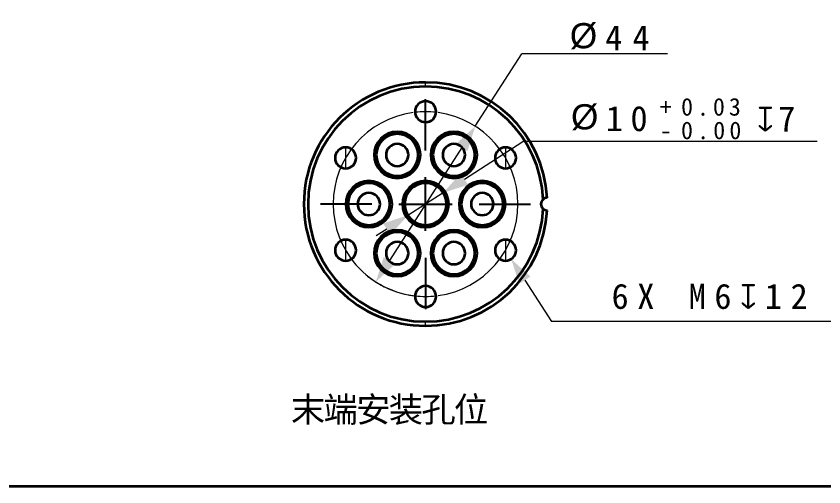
# Model space of a CAD drawing. Header units: millimetres. Extents: x 116 to 5831, y 100 to 4110.
# Drawn here: x 2791 to 4074, y 100 to 847 of the extents above; entities that cross this region are included whole.
import ezdxf

# ---------------------------------------------------------------- set-up
doc = ezdxf.new("R2010")
doc.units = ezdxf.units.MM
doc.header["$MEASUREMENT"] = 0
doc.layers.get('0').update_dxf_attribs({"lineweight": 18})
doc.layers.add('图层0000', color=7, linetype='Continuous', lineweight=25)
doc.layers.add('图层1', color=7, linetype='Continuous', lineweight=35)
doc.dimstyles.new('线性样式 (GB)', dxfattribs={"dimtxt": 2, "dimasz": 2, "dimexe": 1, "dimexo": 0.5, "dimgap": 0.5, "dimtad": 1, "dimdsep": 46, "dimcen": -2.127267, "dimclrd": 7, "dimclre": 7, "dimclrt": 7, "dimadec": 0, "dimazin": 0, "dimtfac": 0.7, "dimtmove": 0, "dimatfit": 1, "dimfxl": 1, "dimfrac": 2, "dimtolj": 1, "dimtzin": 0, "dimlwd": 18, "dimlwe": 18, "dimarcsym": 0})

# ---------------------------------------------------------------- blocks, each defined once
blk = doc.blocks.new('DimBlk394')
at = {"layer": '图层0000', "color": 5, "linetype": 'Continuous', "lineweight": 18}
blk.add_line((172.079, 33.951), (172.079, 35.617), dxfattribs=at)
blk.add_arc((172.079, 27.451), 7.333, 83.48912, 96.51088, dxfattribs=at)
blk = doc.blocks.new('DimBlk395')
at = {"layer": '图层0000', "color": 5, "linetype": 'Continuous', "lineweight": 18}
blk.add_line((172.079, 20.951), (172.079, 19.284), dxfattribs=at)
blk.add_arc((172.079, 27.451), 7.333, 263.48912, 276.51088, dxfattribs=at)
blk = doc.blocks.new('DimBlk396')
at = {"layer": '图层0000', "color": 5, "linetype": 'Continuous', "lineweight": 18}
blk.add_arc((172.079, 27.451), 7.333, 97.81306, 262.18694, dxfattribs=at)
blk = doc.blocks.new('DimBlk397')
at = {"layer": '图层0000', "color": 5, "linetype": 'Continuous', "lineweight": 18}
blk.add_arc((172.079, 27.451), 7.333, 277.81306, 82.18694, dxfattribs=at)
blk = doc.blocks.new('DimBlk398')
at = {"layer": '图层0000', "color": 7, "linetype": 'Continuous', "lineweight": 18}
for p, q in [((3520.6, 672.6), (3594.3, 787.8)), ((3825.6, 787.8), (3594.3, 787.8)), ((3499, 638.9), (3384.1, 459.2))]:
    blk.add_line(p, q, dxfattribs=at)
at = {"layer": '图层0000', "color": 7, "linetype": 'Continuous', "lineweight": -3}
for p, q in [((3441.6, 634.1), (3441.6, 715.7)), ((3441.6, 506.5), (3441.6, 591.6)), ((3356.5, 549), (3274.9, 549)), ((3399, 549), (3484.1, 549)), ((3526.7, 549), (3608.2, 549)), ((3441.6, 463.9), (3441.6, 382.3))]:
    blk.add_line(p, q, dxfattribs=at)
at = {"layer": '图层0000', "color": 7, "linetype": 'Continuous', "lineweight": 18}
blk.add_arc((3441.6, 549), 146.7, 229.5801, 273.9058, dxfattribs=at)
at = {"layer": '图层0000', "color": 7, "linetype": 'Continuous', "lineweight": -3}
for points in [[(3508.1, 633.1), (3520.6, 672.6), (3490, 644.6)], [(3375.1, 464.9), (3362.6, 425.5), (3393.1, 453.4)]]:
    blk.add_solid(points, dxfattribs=at)
at = {"layer": '图层0000', "color": 7, "linetype": 'Continuous', "lineweight": 18, "char_height": 40, "attachment_point": 8, "line_spacing_factor": 1.2}
for s, insert in [('\\T1.125000;\\W1;\\FSimSun|b0|i0;{\\FArial Unicode MS;%%c}', (3695.2, 794.9)), ('\\T1.593750;\\W1;\\FSimSun|b0|i0;44', (3770.2, 793.1))]:
    blk.add_mtext(s, dxfattribs=dict(at, insert=insert))
blk = doc.blocks.new('DimBlk399')
at = {"layer": '图层0000', "color": 7, "linetype": 'Continuous', "lineweight": -3}
for p, q in [((3441.6, 634.1), (3441.6, 654.1)), ((3441.6, 506.5), (3441.6, 591.6)), ((3356.5, 549), (3336.5, 549)), ((3399, 549), (3484.1, 549)), ((3526.7, 549), (3546.7, 549)), ((3441.6, 463.9), (3441.6, 443.9))]:
    blk.add_line(p, q, dxfattribs=at)
at = {"layer": '图层0000', "color": 7, "linetype": 'Continuous', "lineweight": 18}
for p, q in [((3503.3, 588.6), (3596.1, 648.3)), ((4063.6, 648.3), (3596.1, 648.3)), ((3469.6, 567), (3413.5, 531)), ((3379.9, 509.4), (3363, 498.6))]:
    blk.add_line(p, q, dxfattribs=at)
blk.add_arc((3441.6, 549), 33.3, 177.7924, 252.7461, dxfattribs=at)
at = {"layer": '图层0000', "color": 7, "linetype": 'Continuous', "lineweight": -3}
for points in [[(3497.5, 597.7), (3469.6, 567), (3509.1, 579.6)], [(3385.7, 500.4), (3413.5, 531), (3374.1, 518.4)]]:
    blk.add_solid(points, dxfattribs=at)
at = {"layer": '图层0000', "color": 7, "linetype": 'Continuous', "lineweight": 18, "attachment_point": 8, "line_spacing_factor": 1.2}
for s, insert, char_height in [('\\T1.125000;\\W1;\\FSimSun|b0|i0;{\\FArial Unicode MS;%%c}', (3697, 666.1), 40), ('\\T1.375000;\\W1;\\FSimSun|b0|i0;+', (3826.6, 689.2), 28), ('\\T1.328125;\\W1;\\FSimSun|b0|i0;0.03', (3897.9, 689), 28), ('\\T1.437500;\\W1;\\FSimSun|b0|i0;10', (3767, 664.2), 40), ('\\T1.281250;\\W1;\\FSimSun|b0|i0;{\\Fgdt;x}7', (4002.3, 664.2), 40), ('\\T1.343750;\\W1;\\FSimSun|b0|i0;0.00', (3898.4, 651.6), 28), ('\\T1.375000;\\W1;\\FSimSun|b0|i0;-', (3826.6, 651.8), 28)]:
    blk.add_mtext(s, dxfattribs=dict(at, insert=insert, char_height=char_height))
blk = doc.blocks.new('DimBlk400')
at = {"layer": '图层0000', "color": 7, "linetype": 'Continuous', "lineweight": 18}
for p in [(3599.3, 428.1), (4096.1, 362.5)]:
    blk.add_line(p, (3641.7, 362.5), dxfattribs=at)
at = {"layer": '图层0000', "color": 7, "linetype": 'Continuous', "lineweight": -3}
blk.add_solid([(3608.3, 433.9), (3577.6, 461.7), (3590.3, 422.3)], dxfattribs=at)
at = {"layer": '图层0000', "color": 5, "linetype": 'Continuous', "lineweight": 18, "insert": (3899.5, 381.9), "char_height": 40, "attachment_point": 8, "line_spacing_factor": 1.2}
blk.add_mtext('\\T1.500000;\\W1;\\FSimSun|b0|i0;6X M6{\\Fgdt;x}12', dxfattribs=at)
blk = doc.blocks.new('ViewBlk19')
at = {"layer": '图层0000', "color": 251, "linetype": 'Continuous', "lineweight": 18}
for p, q in [((3441.6, 735.7), (3441.6, 742.3)), ((3441.6, 712.3), (3441.6, 695.7)), ((3441.6, 695.7), (3441.6, 679)), ((3396.6, 663.6), (3396.6, 660.3)), ((3486.6, 663.6), (3486.6, 660.3)), ((3314.6, 639), (3314.6, 622.3)), ((3568.6, 639), (3568.6, 622.3)), ((3314.6, 622.3), (3314.6, 605.7)), ((3568.6, 622.3), (3568.6, 605.7)), ((3396.6, 593.6), (3396.6, 590.3)), ((3486.6, 593.6), (3486.6, 590.3)), ((3351.6, 585.7), (3351.6, 582.3)), ((3441.6, 585.7), (3441.6, 582.3)), ((3531.6, 585.7), (3531.6, 582.3)), ((3351.6, 515.7), (3351.6, 512.3)), ((3441.6, 515.7), (3441.6, 512.3)), ((3531.6, 515.7), (3531.6, 512.3)), ((3396.6, 507.7), (3396.6, 504.4)), ((3486.6, 507.7), (3486.6, 504.4)), ((3314.6, 492.3), (3314.6, 475.7)), ((3568.6, 492.3), (3568.6, 475.7)), ((3314.6, 475.7), (3314.6, 459)), ((3568.6, 475.7), (3568.6, 459)), ((3396.6, 437.7), (3396.6, 434.4)), ((3486.6, 437.7), (3486.6, 434.4)), ((3441.6, 419), (3441.6, 402.3)), ((3441.6, 402.3), (3441.6, 385.7)), ((3441.6, 355.7), (3441.6, 362.3))]:
    blk.add_line(p, q, dxfattribs=at)
at = {"layer": '图层1', "color": 7, "linetype": 'Continuous', "lineweight": 35}
for centre, radius, start, end in [((3441.6, 549), 193.3, 90, 270), ((3441.6, 549), 186.7, 90, 270), ((3441.6, 549), 193.3, 2.9639, 90), ((3441.6, 549), 186.7, 2.2482, 90), ((3441.6, 695.7), 16.7, 90, 270), ((3441.6, 695.7), 16.7, 270, 90), ((3396.6, 627), 36.7, 90, 270), ((3396.6, 627), 33.3, 90, 270), ((3396.6, 627), 36.7, 270, 90), ((3396.6, 627), 33.3, 270, 90), ((3486.6, 627), 36.7, 90, 270), ((3486.6, 627), 33.3, 90, 270), ((3486.6, 627), 36.7, 270, 90), ((3486.6, 627), 33.3, 270, 90), ((3396.6, 627), 17.7, 90, 270), ((3396.6, 627), 17.7, 270, 90), ((3486.6, 627), 17.7, 90, 270), ((3486.6, 627), 17.7, 270, 90), ((3314.6, 622.3), 16.7, 90, 270), ((3314.6, 622.3), 16.7, 270, 90), ((3568.6, 622.3), 16.7, 90, 270), ((3568.6, 622.3), 16.7, 270, 90), ((3351.6, 549), 36.7, 90, 270), ((3351.6, 549), 33.3, 90, 270), ((3351.6, 549), 36.7, 270, 90), ((3351.6, 549), 33.3, 270, 90), ((3441.6, 549), 36.7, 90, 270), ((3441.6, 549), 33.3, 90, 270), ((3441.6, 549), 36.7, 270, 90), ((3441.6, 549), 33.3, 270, 90), ((3531.6, 549), 36.7, 90, 270), ((3531.6, 549), 33.3, 90, 270), ((3531.6, 549), 36.7, 270, 90), ((3531.6, 549), 33.3, 270, 90), ((3351.6, 549), 17.7, 90, 270), ((3351.6, 549), 17.7, 270, 90), ((3531.6, 549), 17.7, 90, 270), ((3531.6, 549), 17.7, 270, 90), ((3634.9, 549), 10, 132.9245, 227.0755), ((3634.9, 549), 10, 91.482, 132.9245), ((3441.6, 549), 186.7, 270, 357.7518), ((3441.6, 549), 193.3, 270, 357.0361), ((3634.9, 549), 10, 227.0755, 268.518), ((3396.6, 471.1), 36.7, 90, 270), ((3396.6, 471.1), 33.3, 90, 270), ((3396.6, 471.1), 36.7, 270, 90), ((3396.6, 471.1), 33.3, 270, 90), ((3486.6, 471.1), 36.7, 90, 270), ((3486.6, 471.1), 33.3, 90, 270), ((3486.6, 471.1), 36.7, 270, 90), ((3486.6, 471.1), 33.3, 270, 90), ((3314.6, 475.7), 16.7, 90, 270), ((3314.6, 475.7), 16.7, 270, 90), ((3396.6, 471.1), 17.7, 90, 270), ((3396.6, 471.1), 17.7, 270, 90), ((3486.6, 471.1), 17.7, 90, 270), ((3486.6, 471.1), 17.7, 270, 90), ((3568.6, 475.7), 16.7, 90, 270), ((3568.6, 475.7), 16.7, 270, 90), ((3441.6, 402.3), 16.7, 90, 270), ((3441.6, 402.3), 16.7, 270, 90)]:
    blk.add_arc(centre, radius, start, end, dxfattribs=at)
blk = doc.blocks.new('DrawingBorderBlk13')
at = {"layer": '图层0000', "color": 7, "linetype": 'Continuous', "lineweight": 18}
for p, q in [((116, 100), (5829.5, 100)), ((117, 101), (5828.5, 101)), ((118, 102), (5827.5, 102))]:
    blk.add_line(p, q, dxfattribs=at)

msp = doc.modelspace()

# ---------------------------------------------------------------- block references
for name in ['DrawingBorderBlk13', 'ViewBlk19']:
    msp.add_blockref(name, (0, 0))
at = {"xscale": 20, "yscale": 20, "zscale": 20}
for name in ['DimBlk394', 'DimBlk396', 'DimBlk397', 'DimBlk395']:
    msp.add_blockref(name, (0, 0), dxfattribs=at)

# ---------------------------------------------------------------- texts
at = {"layer": '图层0000', "color": 7, "linetype": 'Continuous', "lineweight": -3, "insert": (3227.588, 198.221), "char_height": 40, "attachment_point": 7}
msp.add_mtext('{\\fSimSun|b0|i0|c0|p0;\\T0.95000;末端安装孔位}', dxfattribs=at)

# ---------------------------------------------------------------- dimensions: what is measured, and where the dimension line sits
at = {"layer": '图层0000', "color": 7, "linetype": 'Continuous', "lineweight": -3}
for p1, p2, text, override, picture, middle in [((3520.599, 672.572), (3362.556, 425.455), '\\T1.25;\\W1;\\FSimSun;<>', {"dimscale": 1, "dimtxt": 40, "dimasz": 40, "dimexe": 20, "dimexo": 10, "dimgap": 4, "dimtad": 1, "dimtih": 1, "dimtoh": 1, "dimdec": 2, "dimlfac": 0.15, "dimrnd": 0, "dimzin": 8, "dimdsep": 46, "dimlunit": 2, "dimpost": '%%c<>', "dimtxsty": 'Standard', "dimsah": 0, "dimtsz": 0, "dimcen": -42.545338, "dimdle": 0, "dimse1": 0, "dimse2": 0, "dimsd1": 0, "dimsd2": 0, "dimclrd": 7, "dimclre": 7, "dimclrt": 7, "dimaunit": 0, "dimadec": 0, "dimazin": 2, "dimtol": 0, "dimlim": 0, "dimtp": 0, "dimtm": 0, "dimtfac": 0.7, "dimtdec": 2, "dimtix": 0, "dimtofl": 1, "dimtmove": 0, "dimatfit": 1, "dimtfillclr": 0, "dimfrac": 2, "dimtzin": 0, "dimlwd": 18, "dimlwe": 18}, 'DimBlk398', (3740.589, 769.353)), ((3469.625, 567.025), (3413.529, 531.001), '\\T1.25;\\W1;\\FSimSun;<>{\\Fgdt;x}7', {"dimscale": 1, "dimtxt": 40, "dimasz": 40, "dimexe": 20, "dimexo": 10, "dimgap": 4, "dimtad": 1, "dimtih": 1, "dimtoh": 1, "dimdec": 2, "dimlfac": 0.15, "dimrnd": 0, "dimzin": 8, "dimdsep": 46, "dimlunit": 2, "dimpost": '%%c<>', "dimtxsty": 'Standard', "dimsah": 0, "dimtsz": 0, "dimcen": -42.545338, "dimdle": 0, "dimse1": 0, "dimse2": 0, "dimsd1": 0, "dimsd2": 0, "dimclrd": 7, "dimclre": 7, "dimclrt": 7, "dimaunit": 0, "dimadec": 0, "dimazin": 2, "dimtol": 1, "dimlim": 0, "dimtp": 0.03, "dimtm": 0, "dimtfac": 0.7, "dimtdec": 2, "dimtix": 0, "dimtofl": 1, "dimtmove": 0, "dimatfit": 1, "dimtfillclr": 0, "dimfrac": 2, "dimtzin": 0, "dimlwd": 18, "dimlwe": 18}, 'DimBlk399', (3860.509, 633.837)), ((3577.638, 461.68), (3559.551, 489.68), '\\T1.25;\\W1;\\FSimSun;6X M6{\\Fgdt;x}12', {"dimscale": 1, "dimtxt": 40, "dimasz": 40, "dimexe": 20, "dimexo": 10, "dimgap": 20, "dimtad": 1, "dimtih": 1, "dimtoh": 1, "dimdec": 2, "dimlfac": 0.05, "dimrnd": 0, "dimzin": 8, "dimdsep": 46, "dimlunit": 2, "dimtxsty": 'Standard', "dimsah": 1, "dimtsz": 0, "dimcen": 0, "dimdle": 0, "dimse1": 0, "dimse2": 0, "dimsd1": 0, "dimsd2": 1, "dimclrd": 7, "dimclre": 7, "dimclrt": 5, "dimaunit": 0, "dimadec": 2, "dimazin": 2, "dimtol": 0, "dimlim": 0, "dimtp": 0, "dimtm": 0, "dimtfac": 0.7, "dimtdec": 2, "dimtix": 0, "dimtofl": 0, "dimtmove": 0, "dimatfit": 3, "dimtfillclr": 0, "dimfrac": 2, "dimtzin": 0, "dimlwd": 18, "dimlwe": 18}, 'DimBlk400', (3899.526, 342.517))]:
    dim = msp.add_diameter_dim_2p(p1=p1, p2=p2, text=text, dimstyle='线性样式 (GB)', override=override, dxfattribs=at)
    dim.commit()
    dim.dimension.update_dxf_attribs({"geometry": picture, "text_midpoint": middle, "dimtype": 163})

doc.saveas('drawing.dxf')
